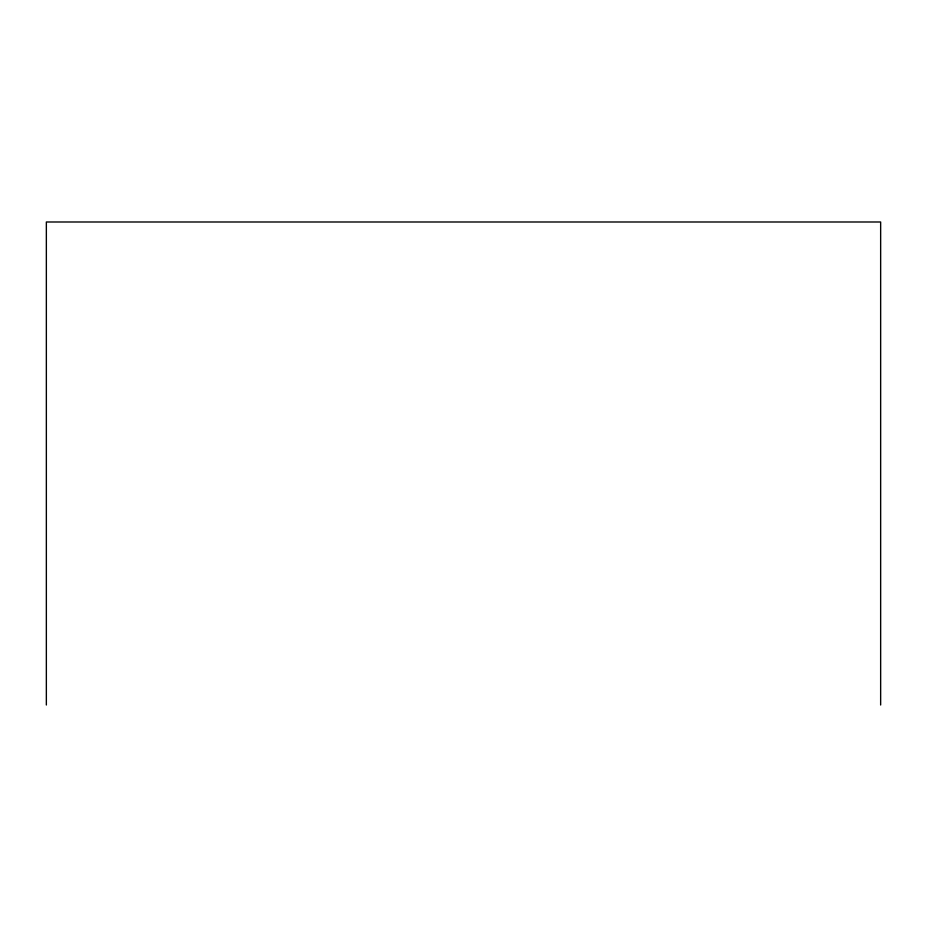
<?xml version="1.0" encoding="UTF-8"?>
<svg xmlns="http://www.w3.org/2000/svg" width="927" height="927" viewBox="0 0 927 927"><rect width="100%" height="100%" fill="white"/><g stroke="black" fill="none" stroke-linecap="round" stroke-linejoin="round"><path stroke-width="1.39" d="M880.65 705.007L880.65 221.993L46.35 221.993L46.35 705.007"/></g></svg>
